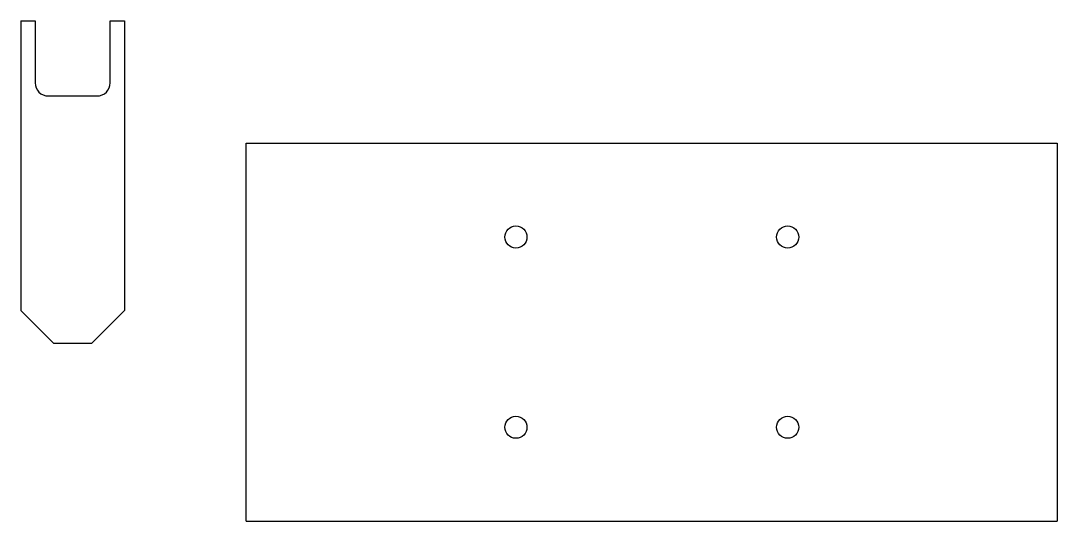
# Model space of a CAD drawing. Header units: millimetres. Extents: x 2208 to 2677, y 1533 to 1759.
import ezdxf

# ---------------------------------------------------------------- set-up
doc = ezdxf.new("R2010")
doc.units = ezdxf.units.MM

msp = doc.modelspace()

# ---------------------------------------------------------------- linework, layer by layer
for p, q in [((2207.77, 1759.02), (2207.77, 1628.02)), ((2214.27, 1759.02), (2214.27, 1731.02)), ((2248.27, 1731.02), (2248.27, 1759.02)), ((2254.77, 1759.02), (2254.77, 1628.02)), ((2220.27, 1725.02), (2242.27, 1725.02)), ((2309.84, 1703.72), (2676.84, 1703.72)), ((2309.84, 1532.72), (2676.84, 1532.72))]:
    msp.add_line(p, q)
for points in [[(2207.77, 1759.02), (2214.27, 1759.02)], [(2248.27, 1759.02), (2254.77, 1759.02)], [(2309.84, 1532.72), (2309.84, 1703.72)], [(2676.84, 1703.72), (2676.84, 1532.72)], [(2254.77, 1628.02), (2239.77, 1613.02), (2222.77, 1613.02), (2207.77, 1628.02)]]:
    msp.add_lwpolyline(points)
for centre in [(2431.84, 1661.22), (2554.84, 1661.22), (2431.84, 1575.22), (2554.84, 1575.22)]:
    msp.add_circle(centre, 5)
for centre, start, end in [((2220.27, 1731.02), 180, 270), ((2242.27, 1731.02), 270, 0)]:
    msp.add_arc(centre, 6, start, end)

doc.saveas('drawing.dxf')
